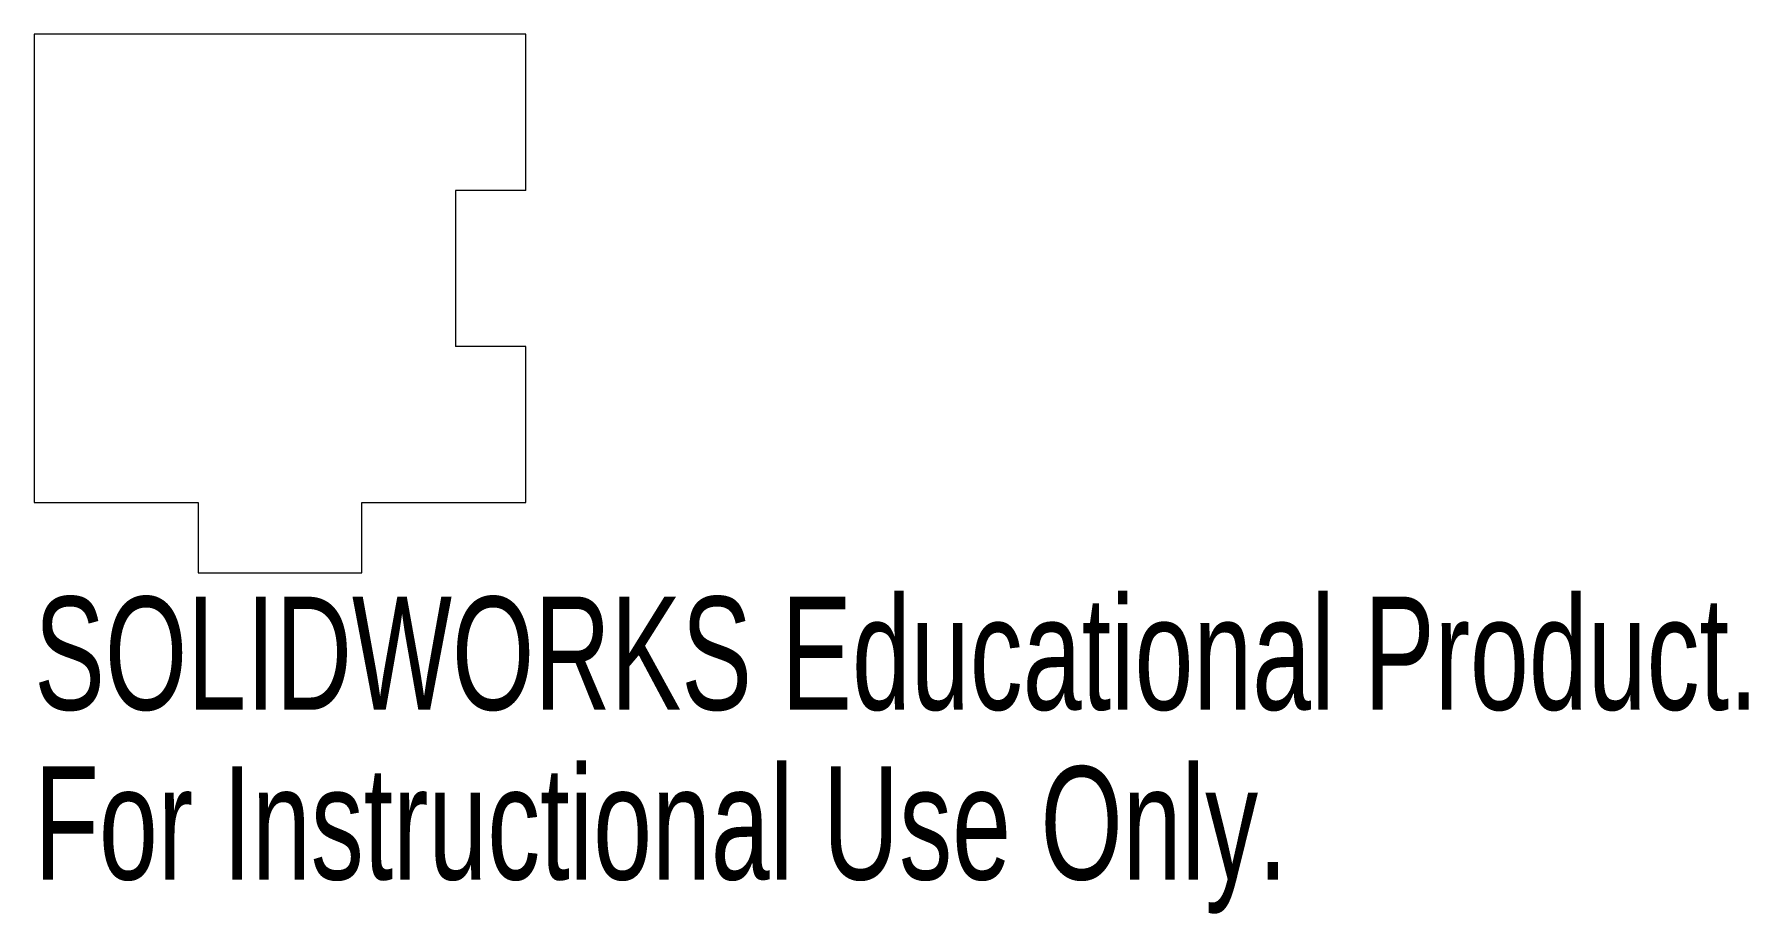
# Model space of a CAD drawing. Header units: millimetres. Extents: x 0 to 73.3, y -17.6 to 20.
import ezdxf

# ---------------------------------------------------------------- set-up
doc = ezdxf.new("R2010")
doc.units = ezdxf.units.MM
doc.styles.add('SLDTEXTSTYLE0', font='TXT', dxfattribs={"width": 0.7})

msp = doc.modelspace()

# ---------------------------------------------------------------- linework, layer by layer
at = {"color": 7, "linetype": 'Continuous', "lineweight": 15}
for p, q in [((21, 20), (0, 20)), ((0, 20), (0, 0)), ((21, 13.333), (21, 20)), ((18, 13.333), (18, 6.667)), ((21, 13.333), (18, 13.333)), ((21, 6.667), (18, 6.667)), ((21, 0), (21, 6.667)), ((0, 0), (7, 0)), ((7, 0), (7, -3)), ((14, -3), (14, 0)), ((14, 0), (21, 0)), ((7, -3), (14, -3))]:
    msp.add_line(p, q, dxfattribs=at)

# ---------------------------------------------------------------- texts
at = {"color": 7, "linetype": 'Continuous', "char_height": 4.83362, "attachment_point": 1, "style": 'SLDTEXTSTYLE0'}
for s, insert in [('SOLIDWORKS Educational Product.', (0, -4.02)), ('For Instructional Use Only.', (0, -11.27))]:
    msp.add_mtext(s, dxfattribs=dict(at, insert=insert))

doc.saveas('drawing.dxf')
